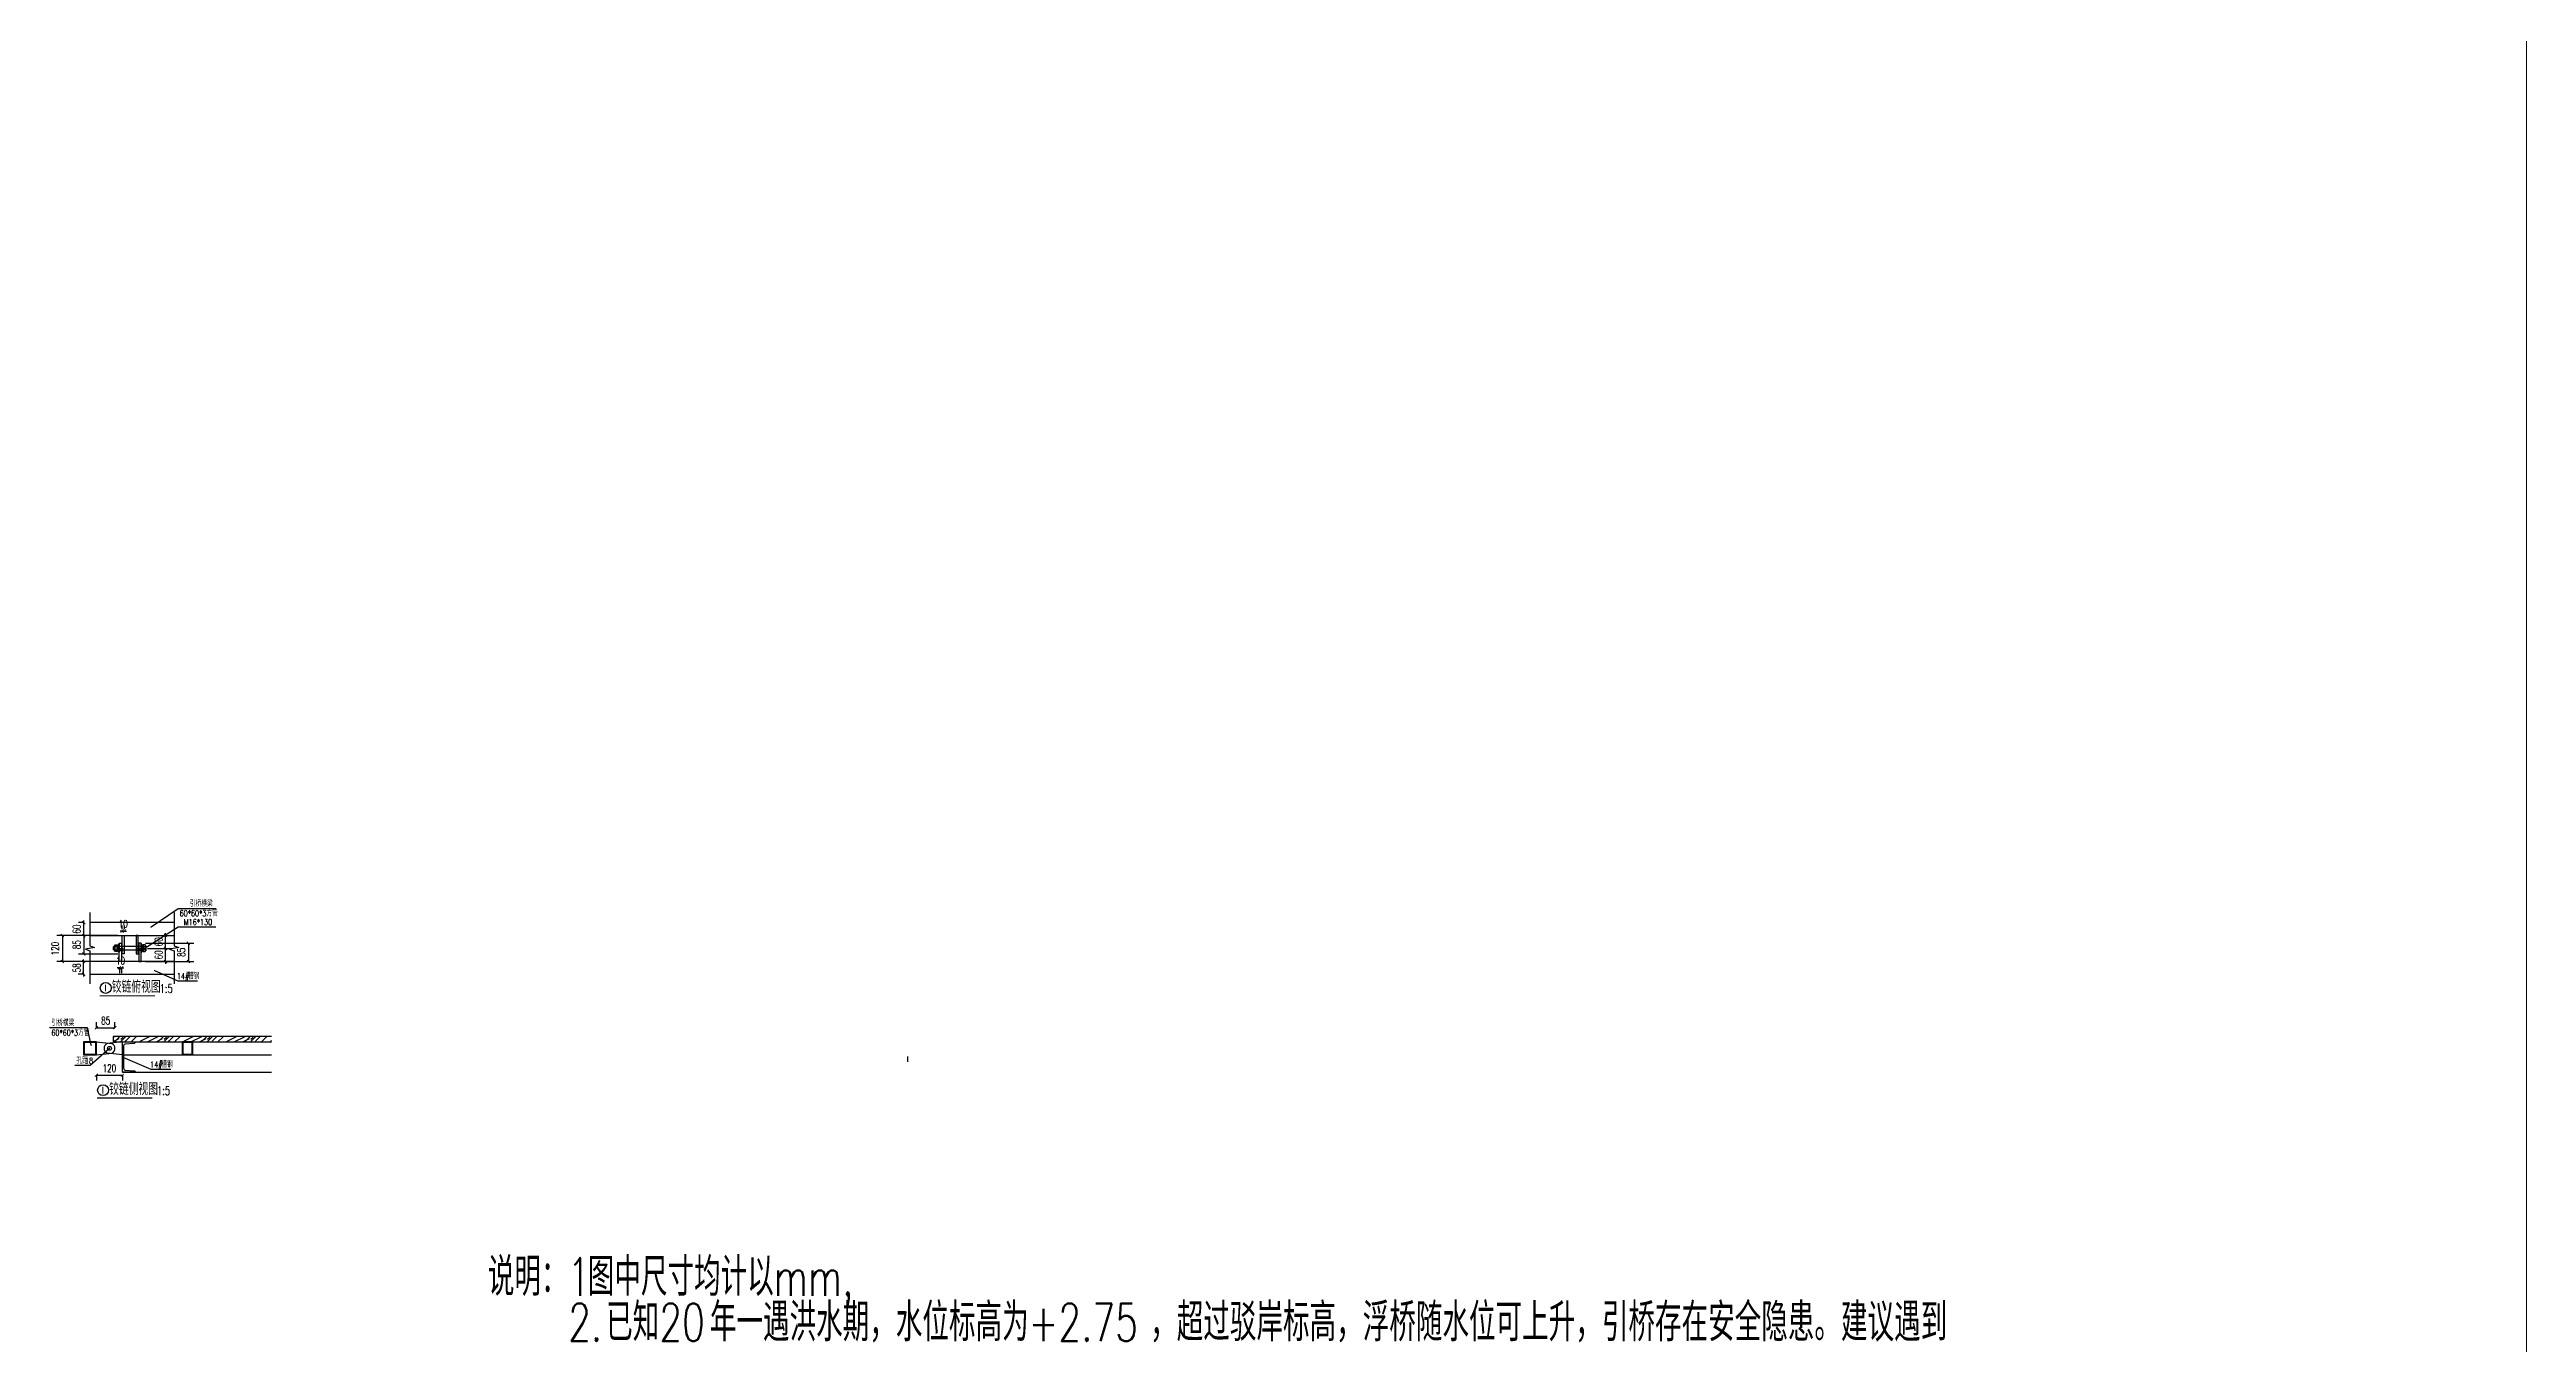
# Model space of a CAD drawing. Header units: millimetres. Extents: x -1003406 to 3312184, y 81337 to 716393.
# Drawn here: x 1184553 to 1195973, y 429512 to 435479 of the extents above; entities that cross this region are included whole.
import ezdxf
from ezdxf.enums import TextEntityAlignment as Align

# ---------------------------------------------------------------- set-up
doc = ezdxf.new("R2010")
doc.units = ezdxf.units.MM
doc.header["$LTSCALE"] = 10
doc.linetypes.add('ACAD_ISO03W100', pattern=[30, 12, -18])
doc.layers.get('0').update_dxf_attribs({"linetype": 'CONTINUOUS'})
doc.layers.get('Defpoints').update_dxf_attribs({"linetype": 'CONTINUOUS'})
for name, color, linetype in [('DIM_SYMB', 3, 'CONTINUOUS'), ('PUB_DIM', 3, 'CONTINUOUS'), ('PUB_TEXT', 7, 'CONTINUOUS'), ('W-STEEL_FRAME钢架', 3, 'CONTINUOUS'), ('W-WOOD_FLOOR木地板', 30, 'CONTINUOUS'), ('W-WOOD_STUD木龙骨', 25, 'CONTINUOUS'), ('龙骨', 10, 'CONTINUOUS')]:
    doc.layers.add(name, color=color, linetype=linetype)
doc.layers.add('文字及标注', color=3, linetype='CONTINUOUS', lineweight=15)
doc.styles.get("Standard").update_dxf_attribs({"font": 'simplex.shx', "width": 0.7, "bigfont": 'hztxt.shx'})
doc.styles.add('STANDARD_T3', font='simplex.shx', dxfattribs={"width": 0.7, "bigfont": 'gbcbig.shx'})
doc.dimstyles.new('W__10', dxfattribs={"dimtxt": 35, "dimasz": 10, "dimexe": 25, "dimexo": 30, "dimgap": 15, "dimtad": 1, "dimdec": 0, "dimzin": 0, "dimdsep": 46, "dimtxsty": 'STANDARD_T3', "dimblk": 'ARCHTICK', "dimcen": 0.09, "dimclrd": 1, "dimclre": 1, "dimclrt": 2, "dimadec": 0, "dimazin": 0, "dimtfac": 1, "dimtdec": 0, "dimtix": 1, "dimtmove": 2, "dimatfit": 3, "dimldrblk": 'ARCHTICK', "dimfxl": 1, "dimtolj": 1, "dimtzin": 0, "dimarcsym": 0})

# ---------------------------------------------------------------- blocks, each defined once
blk = doc.blocks.new('_ArchTick')
at = {"color": 0, "const_width": 0.4}
blk.add_lwpolyline([(-0.7, -0.7), (0.7, 0.7)], dxfattribs=at)
blk = doc.blocks.new('*D677')
at = {"color": 1, "lineweight": -2, "transparency": 16777216}
for p, q in [((1185088, 431334), (1185088, 431344)), ((1185005, 431334), (1185113, 431334)), ((1185030, 431273), (1185113, 431273)), ((1185088, 431273), (1185088, 431334)), ((1185088, 431273), (1185088, 431263))]:
    blk.add_line(p, q, dxfattribs=at)
at = {"layer": 'Defpoints', "color": 0, "transparency": 16777216}
for p in [(1184975, 431334, 0), (1185000, 431273), (1185088, 431334)]:
    blk.add_point(p, dxfattribs=at)
at = {"color": 1, "lineweight": -2, "transparency": 16777216, "xscale": 10, "yscale": 10, "zscale": 10}
for p, rotation in [((1185088, 431334), 270), ((1185088, 431273), 90)]:
    blk.add_blockref('_ArchTick', p, dxfattribs=dict(at, rotation=rotation))
at = {"color": 7, "transparency": 16777216, "insert": (1185056, 431304), "char_height": 35, "attachment_point": 5, "rotation": 90, "style": 'STANDARD_T3'}
blk.add_mtext('\\A1;60', dxfattribs=at)
blk = doc.blocks.new('*D678')
at = {"color": 1, "lineweight": -2, "transparency": 16777216}
for p, q in [((1184992, 431394), (1185113, 431394)), ((1185088, 431394), (1185088, 431404)), ((1185088, 431334), (1185088, 431394)), ((1185005, 431334), (1185113, 431334)), ((1185088, 431334), (1185088, 431324))]:
    blk.add_line(p, q, dxfattribs=at)
at = {"layer": 'Defpoints', "color": 0, "transparency": 16777216}
for p in [(1184962, 431394, 0), (1185088, 431394), (1184975, 431334, 0)]:
    blk.add_point(p, dxfattribs=at)
at = {"color": 1, "lineweight": -2, "transparency": 16777216, "xscale": 10, "yscale": 10, "zscale": 10}
for p, rotation in [((1185088, 431394), 270), ((1185088, 431334), 90)]:
    blk.add_blockref('_ArchTick', p, dxfattribs=dict(at, rotation=rotation))
at = {"color": 7, "transparency": 16777216, "insert": (1185056, 431364), "char_height": 35, "attachment_point": 5, "rotation": 90, "style": 'STANDARD_T3'}
blk.add_mtext('\\A1;60', dxfattribs=at)
blk = doc.blocks.new('*D676')
at = {"color": 1, "lineweight": -2, "transparency": 16777216}
for p, q in [((1184888, 431414), (1184878, 431414)), ((1184888, 431423), (1184888, 431439)), ((1184888, 431414), (1184898, 431414)), ((1184898, 431423), (1184898, 431439)), ((1184898, 431414), (1184908, 431414))]:
    blk.add_line(p, q, dxfattribs=at)
at = {"layer": 'Defpoints', "color": 0, "transparency": 16777216}
for p in [(1184888, 431393, 0), (1184898, 431414), (1184898, 431393, 0)]:
    blk.add_point(p, dxfattribs=at)
at = {"color": 1, "lineweight": -2, "transparency": 16777216, "xscale": 10, "yscale": 10, "zscale": 10}
blk.add_blockref('_ArchTick', (1184888, 431414), dxfattribs=at)
at = {"color": 1, "lineweight": -2, "transparency": 16777216, "xscale": 10, "yscale": 10, "zscale": 10, "rotation": 180}
blk.add_blockref('_ArchTick', (1184898, 431414), dxfattribs=at)
at = {"color": 7, "transparency": 16777216, "insert": (1184893, 431447), "char_height": 35, "attachment_point": 5, "style": 'STANDARD_T3'}
blk.add_mtext('\\A1;10', dxfattribs=at)
blk = doc.blocks.new('*D679')
at = {"color": 1, "lineweight": -2, "transparency": 16777216}
for p, q in [((1184709, 431273), (1184685, 431273)), ((1184710, 431273), (1184710, 431283)), ((1184710, 431215), (1184710, 431273)), ((1184709, 431215), (1184685, 431215)), ((1184710, 431215), (1184710, 431205))]:
    blk.add_line(p, q, dxfattribs=at)
at = {"layer": 'Defpoints', "color": 0, "transparency": 16777216}
for p in [(1184710, 431273), (1184739, 431273), (1184739, 431215)]:
    blk.add_point(p, dxfattribs=at)
at = {"color": 1, "lineweight": -2, "transparency": 16777216, "xscale": 10, "yscale": 10, "zscale": 10}
for p, rotation in [((1184710, 431273), 270), ((1184710, 431215), 90)]:
    blk.add_blockref('_ArchTick', p, dxfattribs=dict(at, rotation=rotation))
at = {"color": 7, "transparency": 16777216, "insert": (1184678, 431244), "char_height": 35, "attachment_point": 5, "rotation": 90, "style": 'STANDARD_T3'}
blk.add_mtext('\\A1;58', dxfattribs=at)
blk = doc.blocks.new('*D680')
at = {"color": 1, "lineweight": -2, "transparency": 16777216}
for p, q in [((1184709, 431453), (1184686, 431453)), ((1184711, 431453), (1184711, 431463)), ((1184711, 431393), (1184711, 431453)), ((1184709, 431393), (1184686, 431393)), ((1184711, 431393), (1184711, 431383))]:
    blk.add_line(p, q, dxfattribs=at)
at = {"layer": 'Defpoints', "color": 0, "transparency": 16777216}
for p in [(1184711, 431453), (1184739, 431453), (1184739, 431393)]:
    blk.add_point(p, dxfattribs=at)
at = {"color": 1, "lineweight": -2, "transparency": 16777216, "xscale": 10, "yscale": 10, "zscale": 10}
for p, rotation in [((1184711, 431453), 270), ((1184711, 431393), 90)]:
    blk.add_blockref('_ArchTick', p, dxfattribs=dict(at, rotation=rotation))
at = {"color": 7, "transparency": 16777216, "insert": (1184678, 431423), "char_height": 35, "attachment_point": 5, "rotation": 90, "style": 'STANDARD_T3'}
blk.add_mtext('\\A1;60', dxfattribs=at)
blk = doc.blocks.new('A$C0837b8cf')
at = {"layer": 'W-STEEL_FRAME钢架'}
blk.add_lwpolyline([(0, 0), (0, 140), (58, 140), (58, 137, -0.414214), (54, 133), (13, 130, 0.385314), (5, 122), (5, 18, 0.385314), (13, 10), (54, 7, -0.414214), (58, 3), (58, 0)], format="xyb", close=True, dxfattribs=at)
blk = doc.blocks.new('*U681')
at = {"layer": '龙骨'}
for points in [[(-25, -35), (25, -35), (25, 25), (-25, 25)], [(-22, -32), (22, -32), (22, 22), (-22, 22)]]:
    blk.add_lwpolyline(points, close=True, dxfattribs=at)
blk = doc.blocks.new('*U682')
at = {"layer": 'PUB_DIM', "color": 0, "linetype": 'ByBlock', "lineweight": -2, "transparency": 16777216}
blk.add_blockref('*U681', (0, 0), dxfattribs=at)
blk = doc.blocks.new('*D683')
at = {"color": 1, "lineweight": -2, "transparency": 16777216}
for p, q in [((1184875, 431244), (1184865, 431244)), ((1184875, 431244), (1184875, 431219)), ((1184875, 431244), (1184885, 431244)), ((1184885, 431244), (1184885, 431219)), ((1184885, 431244), (1184895, 431244))]:
    blk.add_line(p, q, dxfattribs=at)
at = {"layer": 'Defpoints', "color": 0, "transparency": 16777216}
for p in [(1184875, 431274, 0), (1184885, 431274, 0), (1184885, 431244)]:
    blk.add_point(p, dxfattribs=at)
at = {"color": 1, "lineweight": -2, "transparency": 16777216, "xscale": 10, "yscale": 10, "zscale": 10}
blk.add_blockref('_ArchTick', (1184875, 431244), dxfattribs=at)
at = {"color": 1, "lineweight": -2, "transparency": 16777216, "xscale": 10, "yscale": 10, "zscale": 10, "rotation": 180}
blk.add_blockref('_ArchTick', (1184885, 431244), dxfattribs=at)
at = {"color": 7, "transparency": 16777216, "insert": (1184880, 431277), "char_height": 35, "attachment_point": 5, "style": 'STANDARD_T3'}
blk.add_mtext('\\A1;10', dxfattribs=at)
blk = doc.blocks.new('*D684')
at = {"color": 1, "lineweight": -2, "transparency": 16777216}
for p, q in [((1184868, 431393), (1184686, 431393)), ((1184711, 431393), (1184711, 431308)), ((1184868, 431308), (1184686, 431308))]:
    blk.add_line(p, q, dxfattribs=at)
at = {"layer": 'Defpoints', "color": 0, "transparency": 16777216}
for p in [(1184898, 431393), (1184711, 431308), (1184898, 431308, 0)]:
    blk.add_point(p, dxfattribs=at)
at = {"color": 1, "lineweight": -2, "transparency": 16777216, "xscale": 10, "yscale": 10, "zscale": 10}
for p, rotation in [((1184711, 431393), 90), ((1184711, 431308), 270)]:
    blk.add_blockref('_ArchTick', p, dxfattribs=dict(at, rotation=rotation))
at = {"color": 7, "transparency": 16777216, "insert": (1184678, 431351), "char_height": 35, "attachment_point": 5, "rotation": 90, "style": 'STANDARD_T3'}
blk.add_mtext('\\A1;85', dxfattribs=at)
blk = doc.blocks.new('*D685')
at = {"color": 1, "lineweight": -2, "transparency": 16777216}
for p, q in [((1184995, 431358), (1185218, 431358)), ((1185193, 431358), (1185193, 431273)), ((1184995, 431273), (1185218, 431273))]:
    blk.add_line(p, q, dxfattribs=at)
at = {"layer": 'Defpoints', "color": 0, "transparency": 16777216}
for p in [(1184965, 431358, 0), (1184965, 431273), (1185193, 431273)]:
    blk.add_point(p, dxfattribs=at)
at = {"color": 1, "lineweight": -2, "transparency": 16777216, "xscale": 10, "yscale": 10, "zscale": 10}
for p, rotation in [((1185193, 431358), 90), ((1185193, 431273), 270)]:
    blk.add_blockref('_ArchTick', p, dxfattribs=dict(at, rotation=rotation))
at = {"color": 7, "transparency": 16777216, "insert": (1185161, 431316), "char_height": 35, "attachment_point": 5, "rotation": 90, "style": 'STANDARD_T3'}
blk.add_mtext('\\A1;85', dxfattribs=at)
blk = doc.blocks.new('*D690')
at = {"color": 1, "lineweight": -2, "transparency": 16777216}
for p, q in [((1184858, 431393), (1184587, 431393)), ((1184612, 431393), (1184612, 431273)), ((1184855, 431273), (1184587, 431273))]:
    blk.add_line(p, q, dxfattribs=at)
at = {"layer": 'Defpoints', "color": 0, "transparency": 16777216}
for p in [(1184888, 431393), (1184612, 431273), (1184885, 431273)]:
    blk.add_point(p, dxfattribs=at)
at = {"color": 1, "lineweight": -2, "transparency": 16777216, "xscale": 10, "yscale": 10, "zscale": 10}
for p, rotation in [((1184612, 431393), 90), ((1184612, 431273), 270)]:
    blk.add_blockref('_ArchTick', p, dxfattribs=dict(at, rotation=rotation))
at = {"color": 7, "transparency": 16777216, "insert": (1184579, 431333), "char_height": 35, "attachment_point": 5, "rotation": 90, "style": 'STANDARD_T3'}
blk.add_mtext('\\A1;120', dxfattribs=at)
blk = doc.blocks.new('*D691')
at = {"color": 1, "lineweight": -2, "transparency": 16777216}
for p, q in [((1184769, 430750), (1184769, 430724)), ((1184769, 430749), (1184889, 430749)), ((1184889, 430750), (1184889, 430724))]:
    blk.add_line(p, q, dxfattribs=at)
at = {"layer": 'Defpoints', "color": 0, "transparency": 16777216}
for p in [(1184769, 430843), (1184889, 430843), (1184889, 430749)]:
    blk.add_point(p, dxfattribs=at)
at = {"color": 1, "lineweight": -2, "transparency": 16777216, "xscale": 10, "yscale": 10, "zscale": 10, "rotation": 180}
blk.add_blockref('_ArchTick', (1184769, 430749), dxfattribs=at)
at = {"color": 1, "lineweight": -2, "transparency": 16777216, "xscale": 10, "yscale": 10, "zscale": 10}
blk.add_blockref('_ArchTick', (1184889, 430749), dxfattribs=at)
at = {"color": 7, "transparency": 16777216, "insert": (1184829, 430781), "char_height": 35, "attachment_point": 5, "style": 'STANDARD_T3'}
blk.add_mtext('\\A1;120', dxfattribs=at)
blk = doc.blocks.new('*D692')
at = {"color": 1, "lineweight": -2, "transparency": 16777216}
for p, q in [((1184769, 430967), (1184769, 430993)), ((1184769, 430968), (1184854, 430968)), ((1184854, 430967), (1184854, 430993))]:
    blk.add_line(p, q, dxfattribs=at)
at = {"layer": 'Defpoints', "color": 0, "transparency": 16777216}
for p in [(1184769, 430903), (1184854, 430968), (1184854, 430873)]:
    blk.add_point(p, dxfattribs=at)
at = {"color": 1, "lineweight": -2, "transparency": 16777216, "xscale": 10, "yscale": 10, "zscale": 10, "rotation": 180}
blk.add_blockref('_ArchTick', (1184769, 430968), dxfattribs=at)
at = {"color": 1, "lineweight": -2, "transparency": 16777216, "xscale": 10, "yscale": 10, "zscale": 10}
blk.add_blockref('_ArchTick', (1184854, 430968), dxfattribs=at)
at = {"color": 7, "transparency": 16777216, "insert": (1184812, 431001), "char_height": 35, "attachment_point": 5, "style": 'STANDARD_T3'}
blk.add_mtext('\\A1;85', dxfattribs=at)

msp = doc.modelspace()

# ---------------------------------------------------------------- hatches: boundary and pattern name
at = {"layer": 'W-WOOD_STUD木龙骨'}
h = msp.add_hatch(dxfattribs=at)
h.set_pattern_fill('木纹03', color=256, scale=100)
h.set_pattern_definition([(0, (38764.42, -12202.2), (200, 200), [10, -190]), (90, (38844.42, -12132.2), (-200, 200), [20, -180]), (45, (38804.42, -12152.2), (0, 199.998082), [14.14, -42.42, 14.14, -28.28, 99, -85]), (45, (38754.42, -12212.2), (0, 200), [14.142, -28.284, 14.142, -226.2]), (45, (38824.42, -12192.2), (0, 200), [14.142, -268.700712]), (45, (38844.42, -12202.2), (0, 200), [14.142, -268.700712]), (45, (38814.42, -12182.2), (0, 200), [14.142, -268.700712]), (45, (38804.42, -12172.2), (0, 200), [28.284, -254.558712]), (45, (38854.42, -12022.2), (0, 200), [28.284, -254.558712]), (45, (38784.42, -12162.2), (0, 200), [56.568, -226.274712]), (45, (38774.42, -12152.2), (0, 200), [56.568, -226.274712]), (45, (38904.42, -12092.2), (0, 200), [56.568, -226.274712]), (45, (38764.42, -12132.2), (0, 200), [42.4264, -240.416312]), (45, (38724.42, -12102.2), (0, 200), [42.4264, -240.416312]), (45, (38744.42, -12122.2), (0, 200), [42.4264, -240.416312]), (45, (38874.42, -12062.2), (0, 200), [70.71068, -212.132032]), (45, (38854.42, -12052.2), (0, 200), [70.71068, -212.132032]), (45, (38874.42, -12102.2), (0, 200), [98.99495, -183.847763]), (26.565051, (38784.42, -12182.21), (200, 8e-08), [22.360678, -424.852916]), (26.565051, (38824.42, -12122.21), (200, 8e-08), [22.360678, -424.852916]), (26.565051, (38814.42, -12142.21), (200, 8e-08), [22.360678, -424.852916]), (26.565051, (38774.42, -12202.21), (200, 8e-08), [44.72136, -402.492235]), (26.565051, (38814.42, -12112.21), (200, 8e-08), [67.08204, -380.131556]), (26.565051, (38794.42, -12102.21), (200, 8e-08), [89.44272, -357.770876]), (26.565051, (38774.42, -12092.21), (200, 8e-08), [89.44272, -357.770876]), (26.565051, (38744.42, -12032.21), (200, 8e-08), [89.44272, -357.770876]), (26.565051, (38744.42, -12052.21), (200, 8e-08), [111.8034, -335.410195]), (26.565051, (38754.42, -12072.21), (200, 8e-08), [111.8034, -335.410195]), (63.434949, (38824.42, -12152.21), (1e-08, 200), [22.360678, -424.852916]), (63.434949, (38794.42, -12172.21), (1e-08, 200), [22.360678, -424.852916]), (63.434949, (38764.42, -12202.21), (1e-08, 200), [44.72136, -402.492235]), (63.434949, (38824.42, -12172.21), (1e-08, 200), [44.72136, -402.492235]), (63.434949, (38744.42, -12212.21), (1e-08, 200), [67.08204, -380.131556]), (63.434949, (38724.42, -12212.21), (1e-08, 200), [89.44272, -357.770876]), (63.434949, (38904.42, -12202.21), (1e-08, 200), [89.44272, -357.770876]), (63.434949, (38834.42, -12182.21), (1e-08, 200), [89.44272, -357.770876]), (63.434949, (38874.42, -12202.21), (1e-08, 200), [111.8034, -335.410195]), (63.434949, (38854.42, -12192.21), (1e-08, 200), [111.8034, -335.410195])])
h.paths.add_polyline_path([(1185576.3, 430902.9), (1185576.3, 430927.9), (1184847.1, 430927.9), (1184847.1, 430902.9)])

# ---------------------------------------------------------------- linework, layer by layer
at = {"color": 3}
for p, q in [((1185127.7, 431453.5), (1184739.2, 431453.5)), ((1184739.2, 431393.5), (1185127.7, 431393.5)), ((1185127.7, 431273.5), (1184739.2, 431273.5)), ((1184739.2, 431215.5), (1185127.7, 431215.5))]:
    msp.add_line(p, q, dxfattribs=at)
for p, q in [((1185021.3, 431432.8), (1185146.3, 431518.2)), ((1185146.3, 431518.2), (1185320.7, 431518.2)), ((1184865.3, 431341.9, 0), (1184856, 431341.9, 0)), ((1184870.7, 431339, 0), (1184865.3, 431334.5, 0)), ((1184978.8, 431339, 0), (1184984.2, 431334.5, 0)), ((1184984.2, 431341.9, 0), (1184993.5, 431341.9, 0)), ((1184989.6, 431333.1), (1185145.9, 431432.9)), ((1184996.2, 431343.9, 0), (1184996.2, 431325.2, 0)), ((1185145.9, 431432.9), (1185319.5, 431432.9)), ((1184856, 431327.2, 0), (1184865.3, 431327.2, 0)), ((1184870.7, 431335.9, 0), (1184865.3, 431331.5, 0)), ((1184978.8, 431335.9, 0), (1184984.2, 431331.5, 0)), ((1184993.5, 431327.2, 0), (1184984.2, 431327.2, 0)), ((1185037.3, 431231.6), (1185144.2, 431183.7)), ((1185144.2, 431183.7), (1185235.6, 431183.7)), ((1184727.3, 430967.3), (1184553, 430967.3)), ((1184745.6, 430888.1), (1184727.3, 430967.3)), ((1184769.3, 430842.9), (1184769.3, 430902.9)), ((1184769.3, 430902.9), (1184840.4, 430895.4)), ((1184889.3, 430902.9), (1184818.3, 430895.4)), ((1184889.3, 430842.9), (1184889.3, 430902.9)), ((1184740.6, 430793.3), (1184668.9, 430793.3)), ((1184829.3, 430872.9), (1184740.6, 430793.3)), ((1184769.3, 430842.9), (1184840.4, 430850.5)), ((1184889.3, 430842.9), (1184818.3, 430850.5)), ((1184891.4, 430832.6), (1185020.7, 430776.2)), ((1185020.7, 430776.2), (1185112, 430776.2))]:
    msp.add_line(p, q)
at = {"color": 4}
for p, q in [((1184849.3, 431342.5, 0), (1184853.3, 431342.5, 0)), ((1184853.3, 431334.5, 0), (1184848, 431334.5, 0)), ((1184853.3, 431326.5, 0), (1184849.3, 431326.5, 0))]:
    msp.add_line(p, q, dxfattribs=at)
at = {"color": 1}
for p, q in [((1184892, 431343.2, 0), (1184874.7, 431343.2, 0)), ((1184974.8, 431343.2, 0), (1184957.5, 431343.2, 0)), ((1184874.7, 431324.5, 0), (1184892, 431324.5, 0)), ((1184974.8, 431324.5, 0), (1184957.5, 431324.5, 0))]:
    msp.add_line(p, q, dxfattribs=at)
at = {"color": 6, "linetype": 'ACAD_ISO03W100'}
for p, q in [((1184974.8, 431341.9, 0), (1184874.7, 431341.9, 0)), ((1184974.8, 431325.9, 0), (1184874.7, 431325.9, 0))]:
    msp.add_line(p, q, dxfattribs=at)
at = {"color": 2}
for p, q in [((1184874.7, 431333.9, 0), (1184892, 431333.9, 0)), ((1184957.5, 431333.9, 0), (1184974.8, 431333.9, 0))]:
    msp.add_line(p, q, dxfattribs=at)
at = {"elevation": 0}
for points in [[(1184848, 431341.2), (1184850.7, 431343.9), (1184850.7, 431325.2), (1184848, 431327.9)], [(1184853.3, 431345.9), (1184853.3, 431341.9), (1184853.3, 431327.2), (1184853.3, 431323.2)], [(1184884.7, 431273.5), (1184874.7, 431273.5), (1184874.7, 431358.5), (1184884.7, 431358.5)], [(1184897.7, 431308.4), (1184887.7, 431308.5), (1184887.7, 431393.5), (1184897.7, 431393.4)], [(1184951.8, 431308.5), (1184961.8, 431308.6), (1184961.8, 431393.6), (1184951.8, 431393.5)], [(1184964.8, 431273.5), (1184974.8, 431273.5), (1184974.8, 431358.5), (1184964.8, 431358.5)], [(1184996.2, 431345.9), (1184996.2, 431341.9), (1184996.2, 431327.2), (1184996.2, 431323.2)]]:
    msp.add_lwpolyline(points, close=True, dxfattribs=at)
for points in [[(1184850.7, 431343.9), (1184853.3, 431343.9), (1184853.3, 431325.2), (1184850.7, 431325.2)], [(1184870.7, 431316.5), (1184870.7, 431353.9), (1184874.7, 431353.9), (1184874.7, 431316.5), (1184870.7, 431316.5), (1184870.7, 431317.9)], [(1184978.8, 431316.5), (1184978.8, 431353.9), (1184974.8, 431353.9), (1184974.8, 431316.5), (1184978.8, 431316.5), (1184978.8, 431317.9)]]:
    msp.add_lwpolyline(points, dxfattribs=at)
for points in [[(1184856, 431349.9), (1184865.3, 431349.9), (1184865.3, 431348.5), (1184870.7, 431348.5), (1184870.7, 431320.5), (1184865.3, 431320.5), (1184865.3, 431348.5), (1184865.3, 431319.2), (1184856, 431319.2, -0.6666667), (1184856, 431327.2, -0.3636364), (1184856, 431341.9, -0.6666667)], [(1184993.5, 431349.9), (1184984.2, 431349.9), (1184984.2, 431348.5), (1184978.8, 431348.5), (1184978.8, 431320.5), (1184984.2, 431320.5), (1184984.2, 431348.5), (1184984.2, 431319.2), (1184993.5, 431319.2, 0.6666667), (1184993.5, 431327.2, 0.3636364), (1184993.5, 431341.9, 0.6666667)]]:
    msp.add_lwpolyline(points, format="xyb", close=True, dxfattribs=at)
at = {"const_width": 3.2}
for points in [[(1185019.9, 431431.9, 1), (1185022.6, 431433.7, 1)], [(1184988.3, 431332.2, 1), (1184991, 431334, 1)], [(1185035.9, 431232.3, 1), (1185038.8, 431231, 1)], [(1184745.9, 430886.5, 1), (1184745.2, 430889.6, 1)], [(1184830.5, 430874, 1), (1184828.1, 430871.9, 1)], [(1184890, 430833.2, 1), (1184892.9, 430832, 1)]]:
    msp.add_lwpolyline(points, format="xyb", close=True, dxfattribs=at)
at = {"color": 3}
for points in [[(1184709.3, 430842.9), (1184769.3, 430842.9), (1184769.3, 430902.9), (1184709.3, 430902.9)], [(1184712.3, 430845.9), (1184766.3, 430845.9), (1184766.3, 430899.9), (1184712.3, 430899.9)]]:
    msp.add_lwpolyline(points, close=True, dxfattribs=at)
msp.add_circle((1184829.3, 430872.9), 9)
msp.add_circle((1184829.3, 430872.9), 9)
msp.add_circle((1184829.3, 430872.9), 9)
msp.add_circle((1184829.3, 430872.9), 9)
for start, end in [(116.19556, 243.80444), (296.19556, 63.80444)]:
    msp.add_arc((1184829.3, 430872.9), 25, start, end)
at = {"layer": 'DIM_SYMB', "color": 0}
for points in [[(1184739.2, 431498.8), (1184739.2, 431345.5), (1184760.2, 431337.9), (1184718.2, 431330.5), (1184739.2, 431323), (1184739.2, 431169.7)], [(1185127.7, 431498.8), (1185127.7, 431345.5), (1185148.7, 431337.9), (1185106.7, 431330.5), (1185127.7, 431323), (1185127.7, 431169.7)]]:
    msp.add_lwpolyline(points, dxfattribs=at)
at = {"layer": 'DIM_SYMB', "const_width": 5.6}
for points in [[(1184784, 431115.1), (1185038.5, 431115.1)], [(1184771.8, 430643.7), (1185026.3, 430643.7)]]:
    msp.add_lwpolyline(points, dxfattribs=at)
at = {"layer": 'PUB_TEXT', "color": 7}
for centre in [(1184812, 431151.5, 0), (1184799.8, 430680.1, 0)]:
    msp.add_circle(centre, 25.2, dxfattribs=at)
at = {"layer": 'W-STEEL_FRAME钢架'}
for p, q in [((1184894.5, 430842.8), (1185576.3, 430842.8)), ((1184889.3, 430762.9), (1185576.3, 430762.9))]:
    msp.add_line(p, q, dxfattribs=at)
at = {"layer": 'W-WOOD_STUD木龙骨'}
for points in [[(1185576.3, 430927.9), (1184847.1, 430927.9), (1184847.1, 430902.9), (1185576.3, 430902.9)], [(1188509.5, 430810.7), (1188509.5, 430835.7)]]:
    msp.add_lwpolyline(points, dxfattribs=at)
at = {"layer": '文字及标注', "color": 5}
msp.add_line((1195973.1, 423930.2), (1195973.1, 447240.1), dxfattribs=at)

# ---------------------------------------------------------------- block references
at = {"layer": 'PUB_DIM'}
msp.add_blockref('*U682', (1185189.3, 430877.8), dxfattribs=at)
at = {"layer": 'W-WOOD_FLOOR木地板'}
msp.add_blockref('A$C0837b8cf', (1184889.3, 430762.9), dxfattribs=at)

# ---------------------------------------------------------------- texts
at = {"layer": 'PUB_TEXT', "color": 7, "width": 0.7}
for s, height, p in [('60*60*3', 28, (1185152.8, 431481.8)), ('M16*130', 28, (1185172.2, 431441.3)), ('引桥横梁', 28, (1185199.7, 431526.6)), ('方管', 28, (1185276, 431481.8)), ('14#', 28, (1185140.2, 431192.1)), ('铰链俯视图', 56, (1184840, 431129.1, 0)), ('1:5', 40, (1185060.9, 431129.1, 0)), ('槽钢', 28, (1185191.6, 431192.1)), ('引桥横梁', 28, (1184561.4, 430975.7)), ('60*60*3', 28, (1184561.4, 430930.9)), ('方管', 28, (1184684.6, 430930.9)), ('孔距', 28, (1184677.3, 430801.7)), ('18', 28, (1184716.5, 430801.7)), ('14#', 28, (1185016.6, 430784.6)), ('槽钢', 28, (1185068, 430784.6)), ('铰链侧视图', 56, (1184827.8, 430657.7, 0)), ('1:5', 40, (1185048.7, 430657.7, 0))]:
    msp.add_text(s, height=height, dxfattribs=at).set_placement(p)
for p, p2 in [((1184809.5, 431136.6, 0), (1184813, 431136.6, 0)), ((1184797.3, 430665.2, 0), (1184800.8, 430665.2, 0))]:
    msp.add_text('1', height=29.8, dxfattribs=at).set_placement(p, p2, align=Align.FIT)
at = {"layer": 'PUB_TEXT', "color": 0, "width": 0.7}
for s, p in [('说明：', (1186573.8, 429732)), ('1', (1186941.3, 429732)), ('图中尺寸均计以', (1187034.6, 429732)), ('mm,', (1187892.1, 429732)), ('2.', (1186944.2, 429522)), ('已知', (1187119.2, 429522)), ('20', (1187364.2, 429522)), ('年一遇洪水期，水位标高为', (1187597.5, 429522)), ('+2.75', (1189067.5, 429522)), ('，超过驳岸标高，浮桥随水位可上升，引桥存在安全隐患。建议遇到', (1189627.5, 429522))]:
    msp.add_text(s, height=175, dxfattribs=at).set_placement(p)

# ---------------------------------------------------------------- dimensions: what is measured, and where the dimension line sits
for base, p1, p2, picture, middle in [((1184710.9, 431453.5), (1184739.2, 431393.5), (1184739.2, 431453.5), '*D680', (1184678.4, 431423.5)), ((1184612, 431273.5), (1184887.7, 431393.5), (1184884.7, 431273.5), '*D690', (1184579.5, 431333.5)), ((1184710.9, 431308.4), (1184897.7, 431393.5), (1184897.7, 431308.4, 0), '*D684', (1184678.4, 431351)), ((1185088.3, 431393.6, 0), (1184974.8, 431333.9, 0), (1184961.8, 431393.6, 0), '*D678', (1185055.8, 431363.7, 0)), ((1185193.1, 431273.5), (1184964.8, 431358.5, 0), (1184964.8, 431273.5), '*D685', (1185160.6, 431316)), ((1185088.3, 431333.9, 0), (1184999.7, 431273.5, 0), (1184974.8, 431333.9, 0), '*D677', (1185055.8, 431303.7, 0)), ((1184710.1, 431273.5), (1184739.2, 431215.5), (1184739.2, 431273.5), '*D679', (1184677.6, 431244.5))]:
    dim = msp.add_linear_dim(base=base, p1=p1, p2=p2, angle=90, dimstyle='W__10', override={"dimclrt": 7})
    dim.commit()
    dim.dimension.update_dxf_attribs({"geometry": picture, "text_midpoint": middle})
for base, p1, p2, override, picture, middle in [((1184897.7, 431414.4), (1184887.7, 431393.5, 0), (1184897.7, 431393.5, 0), {"dimclrt": 7}, '*D676', (1184892.7, 431446.9)), ((1184884.7, 431244.2), (1184874.7, 431273.5, 0), (1184884.7, 431273.5, 0), {"dimclrt": 7}, '*D683', (1184879.7, 431276.7)), ((1184854.3, 430968.4), (1184769.3, 430902.9), (1184854.3, 430872.9), {"dimclrt": 7, "dimfxlon": 1}, '*D692', (1184811.8, 431000.9)), ((1184889.3, 430748.5), (1184769.3, 430842.9), (1184889.3, 430842.9), {"dimclrt": 7, "dimfxlon": 1}, '*D691', (1184829.3, 430781))]:
    dim = msp.add_linear_dim(base=base, p1=p1, p2=p2, dimstyle='W__10', override=override)
    dim.commit()
    dim.dimension.update_dxf_attribs({"geometry": picture, "text_midpoint": middle})

doc.saveas('drawing.dxf')
